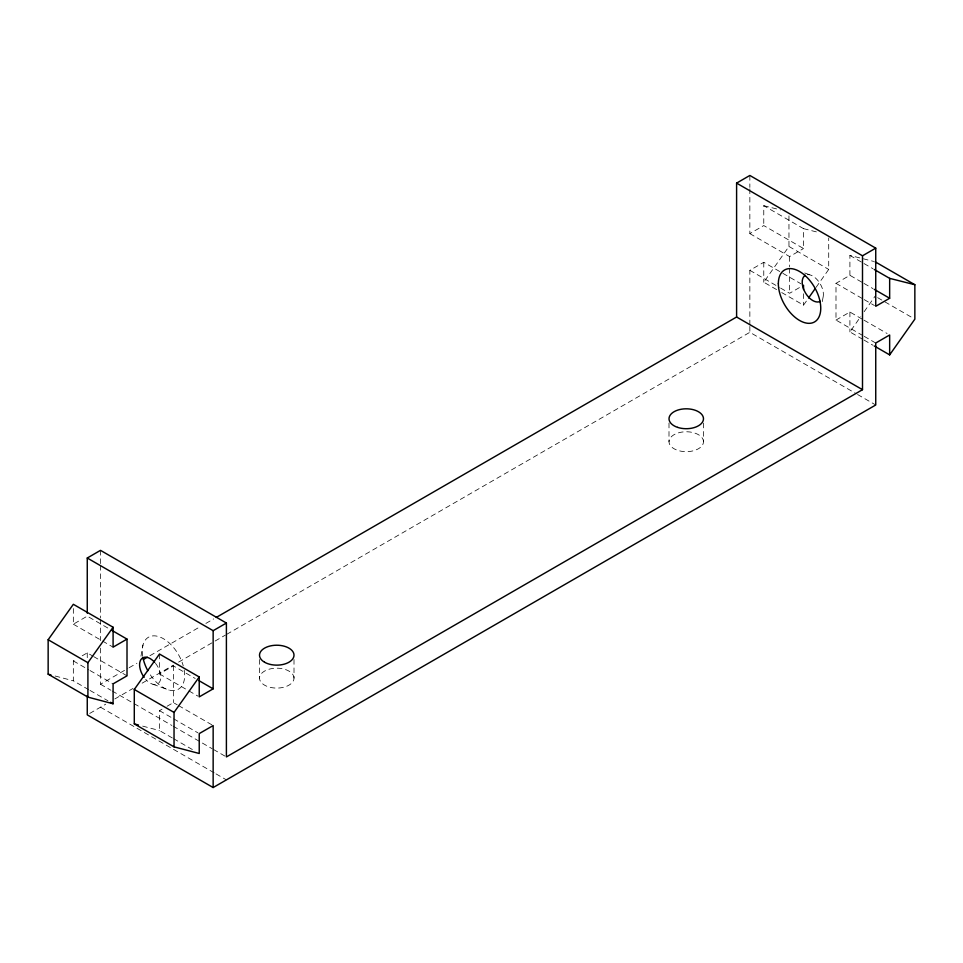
<?xml version="1.0" encoding="UTF-8"?>
<svg xmlns="http://www.w3.org/2000/svg" width="963" height="963" viewBox="0 0 963 963"><rect width="100%" height="100%" fill="white"/><g stroke="black" fill="none" stroke-linecap="round" stroke-linejoin="round"><path stroke-width="0.72" stroke-dasharray="4.82 3.61" d="M140.971 656.2L142.969 645.054M822.282 301.575L823.04 297.398M776.587 289.598L763.767 282.195L788.962 246.468L788.962 215.026M781.715 292.559L803.527 305.151L807.716 299.192M816.118 287.287L828.71 269.423L828.71 237.981M862.728 339.325L849.908 331.922L860.814 316.442M864.184 311.675L875.09 296.195M73.344 608.556L73.344 624.193L87.26 616.151L109.06 628.743M749.852 188.88L749.852 233.612L763.767 225.571L803.527 248.526L803.527 228.64L763.767 205.685L763.767 225.571M88.728 689.689L73.344 680.805L73.344 660.919L77.136 658.728M82.192 655.803L87.26 652.878L92.388 655.839M749.852 324.928L749.852 270.338L763.767 262.297L800.951 283.772M749.852 233.612L789.612 256.567L803.527 248.526M100.501 648.147L100.501 684.248L127.826 668.478M129.126 667.732L136.927 663.218M149.939 655.707L200.665 626.419M205.877 623.422L213.678 618.908M780.632 288.106L789.612 293.282L800.987 286.709M89.667 713.463L105.713 704.194M114.826 698.945L133.038 688.425M142.151 683.164L173.376 665.132M178.588 662.123L225.426 635.074M226.726 634.328L749.852 332.307L856.276 393.747M159.473 654.033L159.473 673.919L173.388 665.89L195.2 678.47M862.92 335.618L835.992 320.065L835.992 283.339L849.908 275.31L862.728 282.713M172.305 737.947L159.473 730.544L159.473 710.646L162.013 709.189M167.068 706.264L173.388 702.617L177.24 704.832M835.992 320.065L849.908 312.036L862.728 319.439M763.767 205.685L780.56 209.922M803.527 228.64L818.911 232.516M849.908 275.31L849.908 255.412L873.694 261.418M55.144 676.014L73.344 680.805M142.68 726.114L159.473 730.544M804.719 272.986L810.052 274.9M152.948 684.272L168.946 690.026M849.908 255.412L862.728 262.815M864.016 263.561L872.984 268.737M864.016 283.447L872.984 288.635M788.962 246.468L828.71 269.423M877.654 297.675L912.286 317.67M835.992 283.339L862.92 298.891M864.208 299.625L874.464 305.548M864.016 320.173L887.092 333.499M749.852 270.338L779.344 287.359M864.208 336.352L875.74 343.021M864.016 340.071L872.984 345.248M857.576 394.505L875.74 404.99M73.344 624.193L113.092 647.148M159.473 673.919L187.689 690.206M188.977 690.953L197.957 696.129M93.664 656.585L127.008 675.833M178.528 705.578L211.86 724.826M73.344 660.919L88.728 669.803M90.016 670.537L113.092 683.862M159.473 710.646L172.305 718.049M173.581 718.795L197.957 732.855M100.501 684.248L110.889 690.242M112.19 690.989L171.896 725.464M173.184 726.21L212.125 748.696M213.425 749.443L225.101 756.184M90.016 690.435L107.964 700.799M173.581 738.681L192.817 749.792M100.501 707.203L214.725 773.145M216.013 773.891L226.401 779.886M849.908 312.036L849.908 331.922M803.527 293.775L803.527 305.151M789.612 256.567L789.612 266.847M789.612 268.316L789.612 293.282M763.767 262.297L763.767 282.195M749.852 175.459L749.852 187.388M749.852 326.409L749.852 332.307M703.484 423.07L703.484 441.716A17.238 9.955 0 0 1 677.627 450.335A17.238 9.955 0 0 1 677.627 433.097A17.238 9.955 0 0 1 703.484 441.716M668.996 423.07L668.996 441.716M294.004 659.486L294.004 678.133A17.238 9.955 0 0 1 268.135 686.751A17.238 9.955 0 0 1 268.135 669.514A17.238 9.955 0 0 1 294.004 678.133M259.516 659.486L259.516 678.133M173.388 665.89L173.388 702.617M100.501 550.355L100.501 563.897M100.501 565.401L100.501 618.053M100.501 619.558L100.501 640.624M87.26 652.878L87.26 660.257M807.5 274.648A14.999 8.655 60 0 1 820.295 283.989A14.999 8.655 60 0 1 821.981 299.734M155.5 663.314A14.999 8.655 60 0 1 159.605 681.948A14.999 8.655 60 0 1 145.714 679.36M184.198 670.092A29.985 17.31 60 0 1 173.569 690.567A29.985 17.31 60 0 1 148.458 671.861M142.717 656.333A29.985 17.31 60 0 1 157.426 636.254A29.985 17.31 60 0 1 183.247 665.866"/><path stroke-width="1.44" d="M808.559 298L815.276 288.479M874.272 345.994L889.656 354.878L914.85 319.15L914.85 284.723L875.09 261.767M48.15 639.733L73.344 604.295L113.092 627.25L113.092 647.148L127.008 639.107L127.008 675.833L113.092 683.862L113.092 703.76L87.91 697.116L48.15 674.172L48.15 639.733L87.91 662.688L87.91 697.116M87.91 662.688L113.092 627.25M87.26 695.671L87.26 714.859L213.148 787.541L213.148 725.56L199.233 733.601L199.233 753.487L174.038 746.855L134.29 723.899L134.29 689.472L159.473 654.033L199.233 676.977L199.233 696.875L213.148 688.846L213.148 630.693L87.26 558.01L87.26 613.178M174.038 746.855L174.038 712.415L199.233 676.977M87.26 558.01L100.501 550.355L226.401 623.037L226.401 756.93L862.499 389.69L862.499 255.797L736.599 183.114L736.599 317.008L216.278 617.415M736.599 183.114L749.852 175.459L875.74 248.141L875.74 306.294L889.656 298.265L889.656 278.367L874.272 269.484M143.439 659.462L147.339 657.211M213.148 630.693L226.401 623.037M862.499 255.797L875.74 248.141M213.148 787.541L875.74 404.99L875.74 343.021L889.656 334.98L889.656 354.878M889.656 278.367L914.85 284.723M48.15 674.172L50.955 674.907M134.29 723.899L138.491 725.007M874.272 289.369L889.656 298.265M736.599 317.008L862.499 389.69M111.624 630.223L127.008 639.107M199.04 680.697L213.148 688.846M134.29 689.472L174.038 712.415M110.528 702.28L113.092 703.76M803.527 285.253L803.527 289.514M820.295 301.299A14.999 8.655 60 0 1 805.297 292.644A14.999 8.655 60 0 1 805.297 275.334M144.125 677.386A14.999 8.655 60 0 1 141.019 659.438A14.999 8.655 60 0 1 154.682 662.351M147.821 670.73A29.985 17.31 60 0 1 142.969 657.717M778.345 283.724A29.985 17.31 60 0 0 810.148 323.291A29.985 17.31 60 0 0 810.148 280.883A29.985 17.31 60 0 0 778.345 283.724M264.56 662.219A17.238 9.955 0 0 0 293.414 657.753A17.238 9.955 0 0 0 272.3 645.559A17.238 9.955 0 0 0 264.56 662.219M677.627 427.379A17.238 9.955 0 0 0 703.484 418.761A17.238 9.955 0 0 0 677.627 410.142A17.238 9.955 0 0 0 677.627 427.379"/></g></svg>
